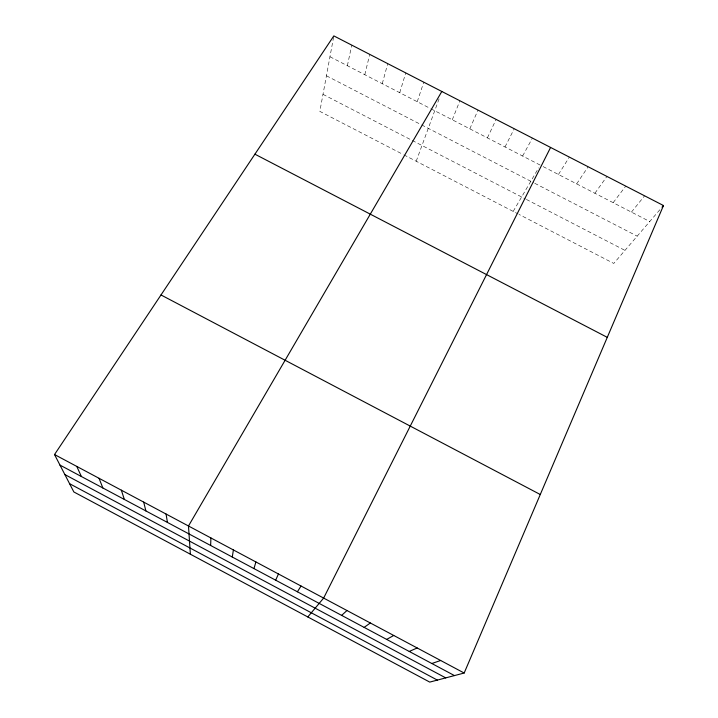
<?xml version="1.0" encoding="UTF-8"?>
<svg xmlns="http://www.w3.org/2000/svg" width="718" height="718" viewBox="0 0 718 718"><rect width="100%" height="100%" fill="white"/><g stroke="black" fill="none" stroke-linecap="round" stroke-linejoin="round"><path stroke-width="0.54" stroke-dasharray="3.59 2.69" d="M333.619 36.995L319.833 111.38L402.933 154.37M347.368 65.715L351.766 45.135M364.807 74.699L369.734 54.38M382.263 83.701L387.729 63.642M399.738 92.703L405.733 72.904M417.23 101.714L423.764 82.184M416.198 161.236L439.21 98.572M452.277 119.78L459.897 100.771M469.832 128.827L477.991 110.087M487.405 137.883L496.111 119.412M505.005 146.948L514.25 128.746M522.623 156.03L532.406 138.089M513.182 211.406L538.662 167.85M558.451 174.492L569.347 157.098M576.662 183.88L588.132 166.764M594.899 193.277L606.934 176.44M613.154 202.682L625.755 186.124M631.436 212.106L644.602 195.826M659.86 209.746L613.764 263.434L519.087 214.458M329.957 56.74L429.876 108.238M430.854 108.741L540.259 165.122M543.131 166.594L649.736 221.539M326.43 75.794L420.712 124.447M421.654 124.932L533.761 182.785M534.739 183.287L637.189 236.15M322.992 94.336L411.279 139.956M412.249 140.459L525.441 198.949M526.393 199.442L624.974 250.376M403.884 154.864L518.1 213.946"/><path stroke-width="1.08" d="M210.634 545.474L210.921 537.962M232.273 557.024L233.404 549.952M253.957 568.593L255.913 561.952M464.169 673.026L663.477 205.536L333.825 35.9L54.523 454.548L73.855 491.965L429.75 682.1L464.169 673.026L54.523 454.548M275.667 580.18L278.449 573.978M550.589 147.45L323.639 598.076L307.798 616.95M441.821 91.473L188.484 525.989L190.369 554.215M297.405 591.776L301.03 586.023M662.032 207.215L663.477 205.536M341.642 615.38L346.974 610.524M364.143 627.388L370.344 622.982M386.67 639.406L393.742 635.466M409.242 651.45L417.185 647.968M431.841 663.504L440.664 660.488M254.917 154.182L607.275 337.352M160.994 294.954L540.277 494.514M59.962 465.085L454.467 675.584M64.862 474.571L445.734 677.882M69.574 483.69L437.352 680.099M76.763 466.413L81.394 476.519M99.039 478.296L102.853 487.971M121.351 490.188L124.349 499.441M143.699 502.106L145.871 510.92M166.073 514.043L167.429 522.426"/></g></svg>
